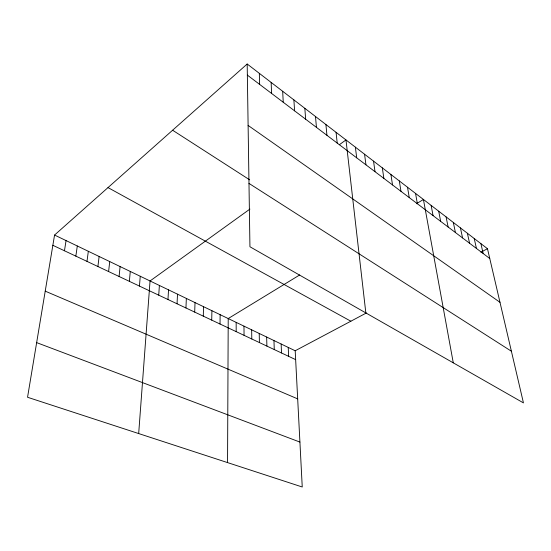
<?xml version="1.0" encoding="UTF-8"?>
<svg xmlns="http://www.w3.org/2000/svg" width="551" height="551" viewBox="0 0 551 551"><rect width="100%" height="100%" fill="white"/><g stroke="black" fill="none" stroke-linecap="round" stroke-linejoin="round"><path stroke-width="0.83" d="M227.556 462.592L228.217 318.554L299.689 274.956M220.021 324.022L220.131 314.669M211.729 320.117L211.908 310.716M203.291 316.143L203.539 306.687M194.696 312.1L195.02 302.589M185.949 307.981L186.348 298.422M177.043 303.787L177.518 294.179M167.972 299.517L168.53 289.854M158.736 295.164L159.377 285.452M138.68 433.568L150.051 280.969L249.906 209.098M139.437 286.079L140.264 276.258M129.361 281.334L130.277 271.457M119.085 276.492L120.104 266.567M108.602 271.553L109.725 261.573M97.906 266.519L99.132 256.484M86.989 261.381L88.332 251.29M75.845 256.132L77.305 245.987M64.467 250.774L66.051 240.573M54.563 235.05L27.55 397.264L302.244 486.994L295.191 350.76L54.563 235.05L247.185 64.006L487.477 248.701L523.45 402.898L249.94 246.752L247.185 64.006M339.306 144.748L345.98 139.947L365.836 312.913M416.432 203.739L423.43 199.476L453.28 362.84M295.191 350.76L366.312 313.009M480.892 252.193L487.477 248.701M36.648 342.619L299.916 442.074M45.223 291.148L297.685 398.876M52.855 245.305L295.653 359.638M108.01 187.595L350.863 321.212M248.983 183.4L511.397 351.235M172.608 130.229L249.665 179.846M248.108 125.421L499.984 302.306M247.351 75.101L489.763 258.522M480.913 243.652L483.165 253.529M474.218 238.507L476.436 248.432M467.393 233.266L469.569 243.239M460.436 227.914L462.565 237.936M453.335 222.452L455.415 232.529M446.083 216.887L448.121 227.012M438.692 211.198L440.676 221.378M431.137 205.399L433.072 215.62M415.557 193.422L417.376 203.746M407.513 187.237L409.269 197.616M399.296 180.921L400.99 191.349M390.9 174.467L392.526 184.943M382.318 167.869L383.868 178.393M373.537 161.126L375.017 171.698M364.562 154.225L365.96 164.845M355.381 147.165L356.697 157.834M336.069 132.323L337.205 143.081M325.91 124.519L326.95 135.326M315.503 116.523L316.432 127.371M304.834 108.32L305.653 119.209M293.89 99.91L294.592 110.847M282.67 91.28L283.248 102.259M288.228 347.412L288.634 356.332M271.147 82.43L271.595 93.443M281.148 344.01L281.513 352.977M273.957 340.552L274.267 349.568M259.328 73.338L259.638 84.393M266.65 337.033L266.904 346.097M259.218 333.465L259.418 342.577M251.662 329.829L251.8 338.989M243.976 326.137L244.059 335.345M236.165 322.376L236.186 331.633"/></g></svg>
